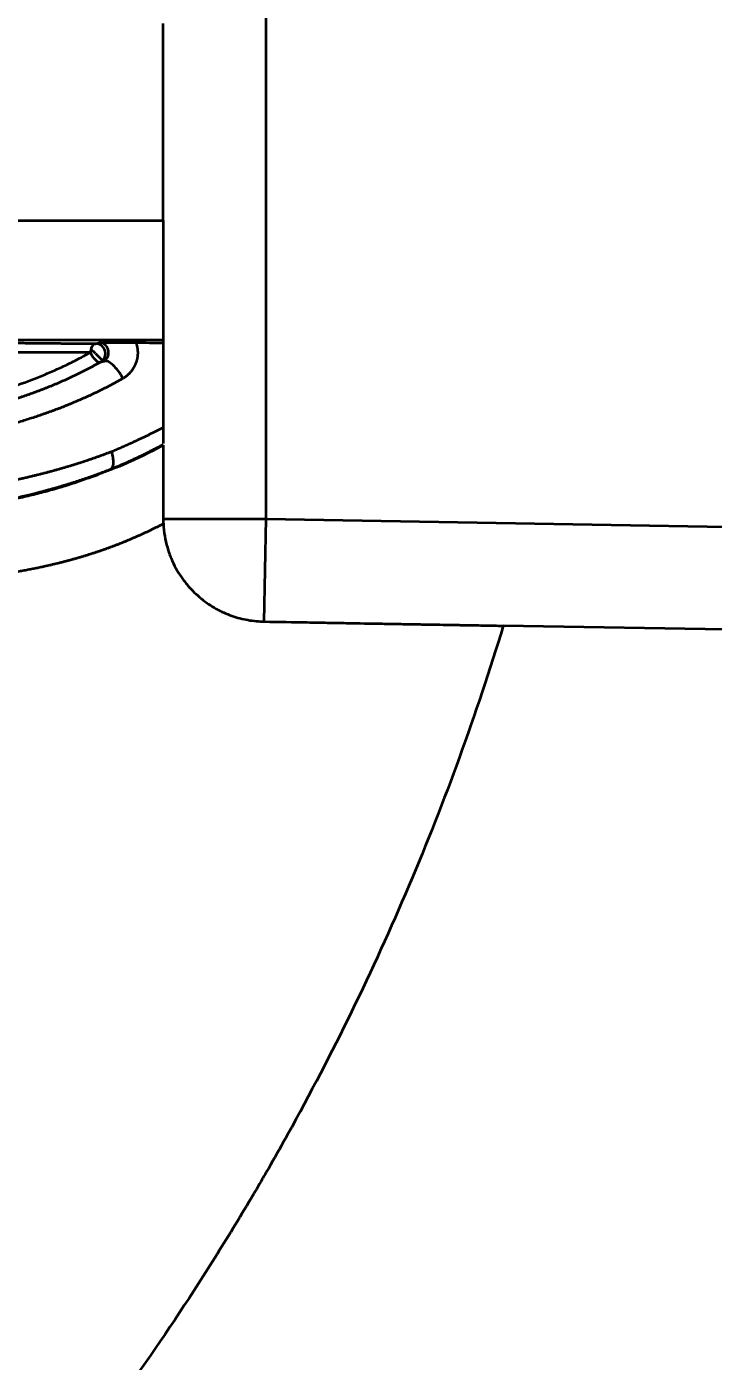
# Model space of a CAD drawing. Header units: millimetres. Extents: x -742 to 742, y -525 to 525.
# Drawn here: x -171.9 to -137.1, y 72.2 to 139.8 of the extents above; entities that cross this region are included whole.
import ezdxf

# ---------------------------------------------------------------- set-up
doc = ezdxf.new("R2010")
doc.units = ezdxf.units.MM
doc.layers.get('0').update_dxf_attribs({"lineweight": 18})
doc.layers.add('尺寸线层', color=3, linetype='Continuous', lineweight=18)
doc.layers.add('粗实线层', color=7, linetype='Continuous', lineweight=35)
doc.styles.add('标准', font='', dxfattribs={"width": 0.667})
doc.styles.get('标准').set_extended_font_data('宋体')
doc.dimstyles.new('标准', dxfattribs={"dimscale": 3, "dimtxt": 3.5, "dimasz": 4, "dimexe": 2, "dimexo": 0, "dimtad": 1, "dimdsep": 46, "dimtxsty": '标准', "dimblk": '_CAXARROW', "dimcen": 0, "dimdle": 6, "dimazin": 2, "dimtfac": 0.707107, "dimtdec": 3, "dimtmove": 2, "dimatfit": 3, "dimfxl": 1, "dimfrac": 2, "dimtolj": 1, "dimarcsym": 1})

# ---------------------------------------------------------------- blocks, each defined once
blk = doc.blocks.new('*X9')
at = {"layer": '尺寸线层', "color": 0, "lineweight": 18}
blk.add_line((-74.916, -11.807), (-74.916, -102.289), dxfattribs=at)
at = {"layer": '尺寸线层', "color": 0, "lineweight": 18, "insert": (-81.954, -94.827), "char_height": 10.5, "width": 29.85047, "attachment_point": 5, "rotation": 90, "line_spacing_factor": 1.15057, "style": '标准'}
blk.add_mtext('\\T1.1;200', dxfattribs=at)
blk = doc.blocks.new('_CAXARROW')
blk.add_hatch(color=0).paths.add_polyline_path([(0, 0), (-1, 0.125), (-1, -0.125)], flags=0)
blk = doc.blocks.new('*X12')
at = {"layer": '尺寸线层', "color": 0, "lineweight": 18}
blk.add_line((-130.485, -61.807), (-27.403, -61.807), dxfattribs=at)
at = {"layer": '尺寸线层', "color": 0, "lineweight": 18, "insert": (-37.702, -54.77), "char_height": 10.5, "width": 41.19614, "attachment_point": 5, "line_spacing_factor": 1.15057, "style": '标准'}
blk.add_mtext('\\T1.1;-210', dxfattribs=at)

msp = doc.modelspace()

# ---------------------------------------------------------------- linework, layer by layer
at = {"layer": '粗实线层'}
for p, q in [((-164.983, 129.966), (-164.983, 139.933)), ((-159.783, 114.875), (-159.783, 140.429)), ((-173.039, 129.966), (-164.983, 129.966)), ((-164.983, 129.966), (-164.983, 123.931)), ((-173.134, 123.931), (-164.983, 123.931)), ((-168.412, 123.737), (-168.205, 123.791)), ((-164.983, 123.931), (-164.983, 123.78)), ((-164.983, 123.78), (-164.983, 119.503)), ((-168.412, 123.234), (-168.642, 123.464)), ((-168.412, 123.234), (-168.057, 122.879)), ((-164.983, 119.503), (-164.983, 118.685)), ((-164.983, 118.608), (-164.983, 114.874)), ((-164.983, 114.875), (-159.783, 114.875)), ((-159.873, 109.675), (-159.783, 114.875)), ((-159.783, 114.875), (-74.916, 113.393)), ((-74.916, 108.193), (-147.779, 109.464))]:
    msp.add_line(p, q, dxfattribs=at)
for points, knots in [([(-173.284, 123.782), (-173.281, 123.782), (-173.274, 123.782), (-173.261, 123.781), (-173.238, 123.781), (-173.205, 123.781), (-173.166, 123.781), (-173.114, 123.78), (-173.048, 123.78), (-172.944, 123.779), (-172.813, 123.778), (-172.657, 123.777), (-172.501, 123.775), (-172.294, 123.774), (-172.035, 123.772), (-171.726, 123.769), (-171.418, 123.766), (-171.112, 123.764), (-170.705, 123.76), (-170.301, 123.756), (-169.899, 123.752), (-169.599, 123.749), (-169.3, 123.746), (-169.052, 123.744), (-168.855, 123.742), (-168.731, 123.741), (-168.633, 123.74), (-168.559, 123.739), (-168.498, 123.738), (-168.455, 123.738), (-168.43, 123.738), (-168.418, 123.737), (-168.412, 123.737)], [0, 0, 0, 0, 0.009516, 0.019032, 0.038064, 0.076127, 0.114191, 0.152255, 0.228382, 0.304509, 0.456764, 0.609018, 0.761273, 0.913528, 1.218037, 1.522546, 1.827055, 2.131564, 2.436074, 3.045092, 3.349601, 3.65411, 3.95862, 4.263129, 4.415384, 4.567638, 4.643765, 4.719893, 4.79602, 4.834084, 4.853116, 4.872147, 4.872147, 4.872147, 4.872147]), ([(-168.412, 123.737), (-168.414, 123.737), (-168.417, 123.737), (-168.422, 123.737), (-168.427, 123.736), (-168.431, 123.735), (-168.436, 123.734), (-168.441, 123.732), (-168.446, 123.731), (-168.451, 123.729), (-168.456, 123.727), (-168.461, 123.725), (-168.466, 123.723), (-168.47, 123.72), (-168.475, 123.718), (-168.48, 123.715), (-168.485, 123.712), (-168.489, 123.709), (-168.494, 123.706), (-168.499, 123.702), (-168.503, 123.699), (-168.508, 123.695), (-168.512, 123.691), (-168.517, 123.687), (-168.521, 123.683), (-168.525, 123.679), (-168.53, 123.675), (-168.534, 123.671), (-168.538, 123.666), (-168.542, 123.662), (-168.546, 123.657), (-168.55, 123.652), (-168.554, 123.648), (-168.557, 123.643), (-168.561, 123.638), (-168.565, 123.633), (-168.568, 123.628), (-168.572, 123.623), (-168.575, 123.618), (-168.578, 123.613), (-168.582, 123.607), (-168.585, 123.602), (-168.588, 123.597), (-168.591, 123.592), (-168.594, 123.586), (-168.596, 123.581), (-168.599, 123.576), (-168.602, 123.57), (-168.605, 123.565), (-168.607, 123.56), (-168.61, 123.554), (-168.612, 123.549), (-168.614, 123.543), (-168.617, 123.538), (-168.619, 123.533), (-168.621, 123.527), (-168.623, 123.522), (-168.625, 123.517), (-168.627, 123.511), (-168.629, 123.506), (-168.631, 123.501), (-168.632, 123.495), (-168.634, 123.49), (-168.636, 123.485), (-168.637, 123.48), (-168.639, 123.474), (-168.64, 123.469), (-168.641, 123.466), (-168.642, 123.464)], [0, 0, 0, 0, 0.007415, 0.0147822, 0.0221011, 0.0293718, 0.0365938, 0.0437671, 0.0508912, 0.057966, 0.0649912, 0.0719665, 0.0788917, 0.0857665, 0.0925906, 0.0993638, 0.1060858, 0.1127562, 0.119375, 0.1259416, 0.132456, 0.1389179, 0.145327, 0.151683, 0.1579858, 0.1642351, 0.1704306, 0.1765723, 0.1826597, 0.1886929, 0.1946716, 0.2005956, 0.2064647, 0.2122789, 0.218038, 0.223742, 0.2293906, 0.2349838, 0.2405216, 0.2460039, 0.2514307, 0.2568019, 0.2621177, 0.2673779, 0.2725828, 0.2777322, 0.2828264, 0.2878654, 0.2928494, 0.2977785, 0.302653, 0.3074731, 0.3122389, 0.3169507, 0.3216089, 0.3262138, 0.3307657, 0.3352651, 0.3397122, 0.3441076, 0.3484518, 0.3527452, 0.3569885, 0.3611821, 0.3653268, 0.3694232, 0.373472, 0.3774739, 0.3774739, 0.3774739, 0.3774739]), ([(-168.057, 122.879), (-168.054, 122.882), (-168.049, 122.887), (-168.041, 122.895), (-168.034, 122.903), (-168.027, 122.912), (-168.02, 122.92), (-168.013, 122.929), (-168.006, 122.938), (-168, 122.947), (-167.994, 122.956), (-167.988, 122.965), (-167.982, 122.974), (-167.977, 122.983), (-167.972, 122.993), (-167.967, 123.002), (-167.962, 123.012), (-167.957, 123.021), (-167.953, 123.031), (-167.949, 123.041), (-167.945, 123.051), (-167.941, 123.061), (-167.937, 123.07), (-167.934, 123.08), (-167.931, 123.09), (-167.928, 123.1), (-167.926, 123.11), (-167.923, 123.12), (-167.921, 123.13), (-167.919, 123.14), (-167.917, 123.15), (-167.915, 123.161), (-167.914, 123.171), (-167.913, 123.181), (-167.912, 123.191), (-167.911, 123.201), (-167.911, 123.211), (-167.91, 123.221), (-167.91, 123.231), (-167.91, 123.241), (-167.91, 123.25), (-167.911, 123.26), (-167.911, 123.27), (-167.912, 123.28), (-167.913, 123.289), (-167.914, 123.299), (-167.916, 123.309), (-167.917, 123.318), (-167.919, 123.328), (-167.921, 123.337), (-167.923, 123.346), (-167.925, 123.356), (-167.927, 123.365), (-167.93, 123.374), (-167.933, 123.383), (-167.936, 123.392), (-167.939, 123.401), (-167.942, 123.409), (-167.945, 123.418), (-167.949, 123.428), (-167.954, 123.44), (-167.961, 123.454), (-167.968, 123.468), (-167.975, 123.481), (-167.983, 123.495), (-167.991, 123.508), (-168, 123.521), (-168.01, 123.534), (-168.019, 123.547), (-168.03, 123.56), (-168.041, 123.573), (-168.053, 123.585), (-168.065, 123.597), (-168.078, 123.609), (-168.091, 123.621), (-168.105, 123.632), (-168.119, 123.642), (-168.134, 123.653), (-168.149, 123.663), (-168.165, 123.672), (-168.182, 123.681), (-168.199, 123.689), (-168.216, 123.697), (-168.234, 123.704), (-168.252, 123.711), (-168.271, 123.717), (-168.29, 123.722), (-168.31, 123.727), (-168.33, 123.731), (-168.35, 123.734), (-168.37, 123.736), (-168.391, 123.737), (-168.405, 123.737), (-168.412, 123.737)], [0, 0, 0, 0, 0.011184, 0.022333, 0.033447, 0.044527, 0.055571, 0.066581, 0.077556, 0.088497, 0.099402, 0.110273, 0.121109, 0.131911, 0.142678, 0.15341, 0.164107, 0.17477, 0.185398, 0.195992, 0.206551, 0.217075, 0.227565, 0.23802, 0.248441, 0.258828, 0.26918, 0.279498, 0.289781, 0.30003, 0.310245, 0.320426, 0.330572, 0.340684, 0.350762, 0.360806, 0.370815, 0.380791, 0.390732, 0.40064, 0.410513, 0.420353, 0.430158, 0.43993, 0.449668, 0.459372, 0.469042, 0.478679, 0.488282, 0.497851, 0.507386, 0.516888, 0.526357, 0.535791, 0.545193, 0.554561, 0.563895, 0.573196, 0.582464, 0.591698, 0.606517, 0.62153, 0.636735, 0.652133, 0.667725, 0.68351, 0.699489, 0.715662, 0.732029, 0.74859, 0.765345, 0.782294, 0.799439, 0.816778, 0.834311, 0.85204, 0.869964, 0.888083, 0.906397, 0.924907, 0.943612, 0.962513, 0.981609, 1.000902, 1.02039, 1.040073, 1.059953, 1.080028, 1.1003, 1.120767, 1.141429, 1.162288, 1.183342, 1.183342, 1.183342, 1.183342]), ([(-167.982, 122.845), (-167.979, 122.846), (-167.974, 122.85), (-167.966, 122.855), (-167.958, 122.86), (-167.95, 122.865), (-167.943, 122.871), (-167.935, 122.877), (-167.928, 122.882), (-167.921, 122.889), (-167.914, 122.895), (-167.907, 122.901), (-167.9, 122.908), (-167.893, 122.914), (-167.887, 122.921), (-167.88, 122.928), (-167.874, 122.935), (-167.868, 122.942), (-167.862, 122.949), (-167.856, 122.957), (-167.85, 122.964), (-167.844, 122.972), (-167.839, 122.979), (-167.834, 122.987), (-167.828, 122.995), (-167.823, 123.003), (-167.819, 123.011), (-167.814, 123.019), (-167.809, 123.028), (-167.805, 123.036), (-167.801, 123.044), (-167.797, 123.053), (-167.793, 123.062), (-167.789, 123.07), (-167.786, 123.079), (-167.782, 123.088), (-167.779, 123.097), (-167.776, 123.106), (-167.773, 123.115), (-167.77, 123.124), (-167.767, 123.133), (-167.765, 123.142), (-167.763, 123.151), (-167.761, 123.16), (-167.759, 123.169), (-167.757, 123.178), (-167.755, 123.188), (-167.754, 123.197), (-167.753, 123.206), (-167.751, 123.216), (-167.75, 123.225), (-167.75, 123.234), (-167.749, 123.244), (-167.749, 123.253), (-167.748, 123.262), (-167.748, 123.272), (-167.748, 123.281), (-167.748, 123.29), (-167.749, 123.299), (-167.749, 123.309), (-167.75, 123.318), (-167.751, 123.327), (-167.751, 123.336), (-167.753, 123.345), (-167.754, 123.355), (-167.755, 123.364), (-167.757, 123.373), (-167.758, 123.382), (-167.76, 123.391), (-167.762, 123.4), (-167.764, 123.408), (-167.767, 123.417), (-167.769, 123.426), (-167.772, 123.435), (-167.774, 123.443), (-167.777, 123.452), (-167.78, 123.461), (-167.784, 123.47), (-167.787, 123.48), (-167.792, 123.49), (-167.796, 123.5), (-167.801, 123.51), (-167.806, 123.521), (-167.811, 123.531), (-167.817, 123.542), (-167.823, 123.553), (-167.829, 123.564), (-167.836, 123.575), (-167.844, 123.586), (-167.851, 123.597), (-167.86, 123.608), (-167.868, 123.619), (-167.877, 123.63), (-167.887, 123.641), (-167.897, 123.652), (-167.908, 123.662), (-167.919, 123.673), (-167.931, 123.683), (-167.943, 123.693), (-167.956, 123.703), (-167.969, 123.713), (-167.983, 123.722), (-167.997, 123.731), (-168.012, 123.739), (-168.027, 123.747), (-168.043, 123.754), (-168.059, 123.761), (-168.076, 123.767), (-168.094, 123.773), (-168.111, 123.778), (-168.129, 123.782), (-168.148, 123.786), (-168.167, 123.788), (-168.186, 123.79), (-168.199, 123.791), (-168.205, 123.791)], [0, 0, 0, 0, 0.010854, 0.021599, 0.032237, 0.042768, 0.053194, 0.063514, 0.073731, 0.083844, 0.093856, 0.103767, 0.113577, 0.123289, 0.132902, 0.142419, 0.151841, 0.161168, 0.170402, 0.179544, 0.188595, 0.197558, 0.206432, 0.21522, 0.223924, 0.232544, 0.241082, 0.24954, 0.257919, 0.266222, 0.27445, 0.282604, 0.290687, 0.298701, 0.306647, 0.314527, 0.322344, 0.330099, 0.337796, 0.345435, 0.353019, 0.360551, 0.368033, 0.375467, 0.382856, 0.390202, 0.397507, 0.404775, 0.412008, 0.419209, 0.426379, 0.433523, 0.440642, 0.44774, 0.454819, 0.461883, 0.468933, 0.475973, 0.483006, 0.490035, 0.497062, 0.50409, 0.511123, 0.518163, 0.525213, 0.532276, 0.539355, 0.546452, 0.553571, 0.560713, 0.567883, 0.575083, 0.582315, 0.589581, 0.596886, 0.60423, 0.611618, 0.620088, 0.628975, 0.638291, 0.648047, 0.658251, 0.668913, 0.68004, 0.691638, 0.703712, 0.716268, 0.72931, 0.742842, 0.756867, 0.771389, 0.786411, 0.801934, 0.817963, 0.834497, 0.851541, 0.869094, 0.88716, 0.905739, 0.924832, 0.944442, 0.964569, 0.985214, 1.006379, 1.028063, 1.050269, 1.072997, 1.096247, 1.12002, 1.144317, 1.169139, 1.194486, 1.220359, 1.246758, 1.273683, 1.273683, 1.273683, 1.273683]), ([(-166.369, 123.794), (-166.366, 123.788), (-166.362, 123.775), (-166.356, 123.757), (-166.35, 123.738), (-166.344, 123.72), (-166.339, 123.702), (-166.334, 123.683), (-166.329, 123.665), (-166.324, 123.647), (-166.32, 123.628), (-166.315, 123.61), (-166.311, 123.592), (-166.307, 123.573), (-166.304, 123.555), (-166.3, 123.537), (-166.297, 123.519), (-166.294, 123.5), (-166.292, 123.482), (-166.289, 123.464), (-166.287, 123.446), (-166.285, 123.428), (-166.283, 123.41), (-166.281, 123.391), (-166.28, 123.373), (-166.279, 123.355), (-166.278, 123.337), (-166.277, 123.319), (-166.277, 123.301), (-166.277, 123.283), (-166.277, 123.265), (-166.277, 123.247), (-166.277, 123.229), (-166.278, 123.211), (-166.279, 123.193), (-166.28, 123.175), (-166.282, 123.157), (-166.283, 123.139), (-166.285, 123.121), (-166.287, 123.103), (-166.289, 123.085), (-166.292, 123.068), (-166.295, 123.05), (-166.298, 123.032), (-166.301, 123.014), (-166.304, 122.996), (-166.308, 122.978), (-166.312, 122.961), (-166.316, 122.943), (-166.32, 122.925), (-166.325, 122.907), (-166.329, 122.89), (-166.334, 122.872), (-166.34, 122.854), (-166.345, 122.837), (-166.351, 122.819), (-166.357, 122.801), (-166.363, 122.784), (-166.369, 122.766), (-166.378, 122.741), (-166.391, 122.71), (-166.407, 122.673), (-166.423, 122.636), (-166.441, 122.6), (-166.459, 122.564), (-166.478, 122.529), (-166.498, 122.495), (-166.519, 122.462), (-166.54, 122.429), (-166.562, 122.397), (-166.586, 122.365), (-166.609, 122.334), (-166.634, 122.304), (-166.66, 122.275), (-166.686, 122.246), (-166.713, 122.218), (-166.741, 122.19), (-166.77, 122.163), (-166.799, 122.137), (-166.83, 122.112), (-166.861, 122.087), (-166.893, 122.063), (-166.926, 122.039), (-166.959, 122.016), (-166.994, 121.994), (-167.017, 121.98), (-167.029, 121.973)], [0, 0, 0, 0, 0.019196, 0.038289, 0.057282, 0.076179, 0.094981, 0.113691, 0.132314, 0.15085, 0.169305, 0.187679, 0.205978, 0.224203, 0.242358, 0.260446, 0.27847, 0.296434, 0.314341, 0.332194, 0.349997, 0.367752, 0.385464, 0.403135, 0.42077, 0.438371, 0.455943, 0.473488, 0.491011, 0.508514, 0.526002, 0.543477, 0.560944, 0.578406, 0.595867, 0.61333, 0.630799, 0.648278, 0.665769, 0.683277, 0.700805, 0.718356, 0.735935, 0.753545, 0.771188, 0.78887, 0.806592, 0.824359, 0.842174, 0.860041, 0.877962, 0.895941, 0.913981, 0.932086, 0.950258, 0.968502, 0.986819, 1.005214, 1.023689, 1.042247, 1.082798, 1.123132, 1.163278, 1.203265, 1.243122, 1.282877, 1.322562, 1.362206, 1.401838, 1.44149, 1.48119, 1.520968, 1.560855, 1.600879, 1.64107, 1.681456, 1.722067, 1.762928, 1.804069, 1.845516, 1.887295, 1.929431, 1.97195, 2.014876, 2.058232, 2.102041, 2.102041, 2.102041, 2.102041]), ([(-180.155, 119.934), (-180.092, 119.941), (-179.967, 119.956), (-179.716, 119.986), (-179.277, 120.042), (-178.648, 120.131), (-177.892, 120.252), (-176.382, 120.524), (-174.631, 120.924), (-172.696, 121.518), (-171.524, 121.948), (-170.614, 122.327), (-169.948, 122.63), (-169.406, 122.898), (-168.982, 123.122), (-168.774, 123.237), (-168.67, 123.295)], [0, 0, 0, 0, 0.188176, 0.376353, 0.752705, 1.505411, 2.258116, 3.010822, 6.021643, 7.527054, 9.032465, 9.78517, 10.537875, 11.290581, 11.666933, 12.043286, 12.043286, 12.043286, 12.043286]), ([(-168.67, 123.295), (-168.743, 123.296), (-168.891, 123.297), (-169.188, 123.297), (-169.489, 123.296), (-169.791, 123.294), (-170.02, 123.293), (-170.248, 123.291), (-170.439, 123.29), (-170.592, 123.289), (-170.745, 123.289), (-171.011, 123.289), (-171.543, 123.292), (-172.141, 123.297), (-172.71, 123.276), (-173.104, 123.279), (-173.37, 123.308), (-173.486, 123.328)], [0, 0, 0, 0, 0.224334, 0.448668, 0.897335, 1.121669, 1.346003, 1.570337, 1.794671, 1.906838, 2.019005, 2.243339, 2.692006, 3.589342, 4.03801, 4.486677, 4.8184, 4.8184, 4.8184, 4.8184]), ([(-168.642, 123.464), (-168.643, 123.461), (-168.645, 123.454), (-168.647, 123.444), (-168.65, 123.433), (-168.652, 123.423), (-168.654, 123.413), (-168.656, 123.403), (-168.658, 123.393), (-168.66, 123.383), (-168.661, 123.373), (-168.663, 123.363), (-168.664, 123.354), (-168.665, 123.344), (-168.667, 123.334), (-168.668, 123.324), (-168.669, 123.315), (-168.669, 123.305), (-168.67, 123.299), (-168.67, 123.295)], [0, 0, 0, 0, 0.0111351, 0.022101, 0.032903, 0.0435472, 0.0540404, 0.0643899, 0.0746037, 0.0846908, 0.0946605, 0.1045231, 0.1142896, 0.1239717, 0.1335819, 0.1431332, 0.1526395, 0.1621152, 0.1715755, 0.1715755, 0.1715755, 0.1715755]), ([(-168.169, 122.794), (-168.196, 122.781), (-168.27, 122.793), (-168.462, 122.938), (-168.609, 123.146), (-168.67, 123.295)], [0, 0, 0, 0, 0.1866953, 0.3733906, 0.7467812, 0.7467812, 0.7467812, 0.7467812]), ([(-168.169, 122.794), (-168.191, 122.782), (-168.236, 122.757), (-168.303, 122.719), (-168.37, 122.682), (-168.438, 122.645), (-168.505, 122.609), (-168.573, 122.572), (-168.641, 122.536), (-168.709, 122.5), (-168.777, 122.465), (-168.845, 122.429), (-168.913, 122.394), (-168.982, 122.359), (-169.05, 122.325), (-169.119, 122.29), (-169.188, 122.256), (-169.257, 122.222), (-169.326, 122.188), (-169.395, 122.155), (-169.464, 122.122), (-169.534, 122.089), (-169.603, 122.056), (-169.673, 122.024), (-169.743, 121.991), (-169.812, 121.959), (-169.882, 121.928), (-169.952, 121.896), (-170.023, 121.865), (-170.093, 121.834), (-170.163, 121.803), (-170.234, 121.772), (-170.304, 121.742), (-170.375, 121.711), (-170.446, 121.682), (-170.517, 121.652), (-170.588, 121.622), (-170.659, 121.593), (-170.73, 121.564), (-170.801, 121.535), (-170.872, 121.507), (-170.944, 121.478), (-171.015, 121.45), (-171.087, 121.422), (-171.159, 121.394), (-171.23, 121.367), (-171.302, 121.34), (-171.374, 121.313), (-171.446, 121.286), (-171.518, 121.259), (-171.59, 121.233), (-171.663, 121.207), (-171.735, 121.181), (-171.807, 121.155), (-171.88, 121.129), (-171.953, 121.104), (-172.025, 121.079), (-172.098, 121.054), (-172.171, 121.029), (-172.243, 121.005), (-172.316, 120.98), (-172.389, 120.956), (-172.462, 120.932), (-172.536, 120.909), (-172.609, 120.885), (-172.682, 120.862), (-172.755, 120.839), (-172.829, 120.816), (-172.902, 120.793), (-172.976, 120.771), (-173.049, 120.748), (-173.123, 120.726), (-173.196, 120.704), (-173.27, 120.683), (-173.344, 120.661), (-173.418, 120.64), (-173.492, 120.619), (-173.566, 120.598), (-173.64, 120.577), (-173.714, 120.556), (-173.788, 120.536), (-173.862, 120.516), (-173.936, 120.496), (-174.01, 120.476), (-174.085, 120.456), (-174.159, 120.437), (-174.234, 120.417), (-174.308, 120.398), (-174.382, 120.379), (-174.457, 120.36), (-174.532, 120.342), (-174.606, 120.323), (-174.681, 120.305), (-174.756, 120.287), (-174.83, 120.269), (-174.905, 120.251), (-174.98, 120.234), (-175.055, 120.216), (-175.13, 120.199), (-175.205, 120.182), (-175.28, 120.165), (-175.355, 120.148), (-175.43, 120.131), (-175.505, 120.115), (-175.58, 120.099), (-175.655, 120.083), (-175.73, 120.067), (-175.805, 120.051), (-175.881, 120.035), (-175.956, 120.02), (-176.031, 120.004), (-176.107, 119.989), (-176.182, 119.974), (-176.257, 119.959), (-176.333, 119.944), (-176.408, 119.93), (-176.484, 119.915), (-176.559, 119.901), (-176.635, 119.887), (-176.71, 119.873), (-176.786, 119.859), (-176.862, 119.845), (-176.937, 119.832), (-177.013, 119.818), (-177.089, 119.805), (-177.164, 119.792), (-177.24, 119.778), (-177.316, 119.766), (-177.392, 119.753), (-177.467, 119.74), (-177.543, 119.728), (-177.619, 119.715), (-177.695, 119.703), (-177.771, 119.691), (-177.847, 119.679), (-177.923, 119.667), (-177.998, 119.655), (-178.074, 119.644), (-178.15, 119.632), (-178.226, 119.621), (-178.302, 119.61), (-178.378, 119.598), (-178.454, 119.587), (-178.53, 119.577), (-178.607, 119.566), (-178.683, 119.555), (-178.759, 119.545), (-178.835, 119.534), (-178.911, 119.524), (-178.987, 119.514), (-179.063, 119.504), (-179.139, 119.494), (-179.216, 119.484), (-179.292, 119.474), (-179.368, 119.464), (-179.444, 119.455), (-179.52, 119.446), (-179.597, 119.436), (-179.673, 119.427), (-179.749, 119.418), (-179.825, 119.409), (-179.902, 119.4), (-179.953, 119.394), (-179.978, 119.391)], [0, 0, 0, 0, 0.079197, 0.158361, 0.237493, 0.316593, 0.395661, 0.474697, 0.553701, 0.632674, 0.711616, 0.790526, 0.869404, 0.948252, 1.027069, 1.105854, 1.184609, 1.263332, 1.342025, 1.420687, 1.499318, 1.577919, 1.656488, 1.735027, 1.813535, 1.892012, 1.970458, 2.048873, 2.127257, 2.205609, 2.283931, 2.362221, 2.44048, 2.518707, 2.596903, 2.675066, 2.753199, 2.831299, 2.909369, 2.987408, 3.065416, 3.143393, 3.22134, 3.299256, 3.377142, 3.454999, 3.532825, 3.610622, 3.688389, 3.766126, 3.843834, 3.921512, 3.999161, 4.076781, 4.154371, 4.231932, 4.309464, 4.386967, 4.464441, 4.541886, 4.619301, 4.696687, 4.774044, 4.851372, 4.928671, 5.005941, 5.083181, 5.160391, 5.237573, 5.314725, 5.391848, 5.468943, 5.546009, 5.623046, 5.700055, 5.777036, 5.853989, 5.930913, 6.00781, 6.084679, 6.161521, 6.238335, 6.315121, 6.391879, 6.468611, 6.545315, 6.621991, 6.698641, 6.775263, 6.851857, 6.928425, 7.004965, 7.081478, 7.157964, 7.234422, 7.310853, 7.387257, 7.463634, 7.539983, 7.616304, 7.692599, 7.768865, 7.845104, 7.921315, 7.997499, 8.073656, 8.149786, 8.22589, 8.301966, 8.378016, 8.454039, 8.530036, 8.606006, 8.68195, 8.757869, 8.833761, 8.909627, 8.985468, 9.061283, 9.137072, 9.212835, 9.288573, 9.364285, 9.439972, 9.515634, 9.59127, 9.666881, 9.742466, 9.818026, 9.893561, 9.969071, 10.044555, 10.120014, 10.195448, 10.270857, 10.34624, 10.421599, 10.496932, 10.572239, 10.647521, 10.722778, 10.79801, 10.873217, 10.948399, 11.023556, 11.098689, 11.173797, 11.248881, 11.32394, 11.398975, 11.473987, 11.548974, 11.623937, 11.698876, 11.773791, 11.848683, 11.923551, 11.998396, 12.073217, 12.148015, 12.222789, 12.29754, 12.372268, 12.372268, 12.372268, 12.372268]), ([(-167.982, 122.845), (-167.986, 122.843), (-167.996, 122.841), (-168.01, 122.837), (-168.024, 122.833), (-168.037, 122.829), (-168.051, 122.825), (-168.064, 122.822), (-168.077, 122.818), (-168.092, 122.815), (-168.107, 122.811), (-168.122, 122.807), (-168.138, 122.803), (-168.153, 122.798), (-168.164, 122.796), (-168.169, 122.794)], [0, 0, 0, 0, 0.0138501, 0.0277113, 0.0415835, 0.0554669, 0.0693615, 0.0832671, 0.097184, 0.1135038, 0.1297466, 0.1459125, 0.1620014, 0.1780135, 0.1939486, 0.1939486, 0.1939486, 0.1939486]), ([(-167.029, 121.973), (-167.087, 122.101), (-167.237, 122.354), (-167.513, 122.66), (-167.789, 122.856), (-167.929, 122.872), (-167.982, 122.845)], [0, 0, 0, 0, 0.341205, 0.68241, 1.023614, 1.364819, 1.364819, 1.364819, 1.364819]), ([(-167.029, 121.973), (-167.049, 121.962), (-167.089, 121.939), (-167.149, 121.905), (-167.21, 121.871), (-167.271, 121.838), (-167.332, 121.804), (-167.393, 121.771), (-167.454, 121.738), (-167.516, 121.705), (-167.577, 121.672), (-167.639, 121.639), (-167.701, 121.607), (-167.764, 121.574), (-167.826, 121.542), (-167.889, 121.51), (-167.952, 121.478), (-168.015, 121.446), (-168.078, 121.415), (-168.141, 121.383), (-168.205, 121.352), (-168.269, 121.32), (-168.333, 121.289), (-168.397, 121.258), (-168.462, 121.228), (-168.526, 121.197), (-168.591, 121.167), (-168.656, 121.136), (-168.721, 121.106), (-168.787, 121.076), (-168.852, 121.046), (-168.918, 121.016), (-168.984, 120.987), (-169.05, 120.957), (-169.116, 120.928), (-169.183, 120.899), (-169.25, 120.87), (-169.317, 120.841), (-169.384, 120.812), (-169.451, 120.784), (-169.519, 120.755), (-169.586, 120.727), (-169.654, 120.699), (-169.722, 120.671), (-169.791, 120.643), (-169.859, 120.615), (-169.928, 120.588), (-169.997, 120.56), (-170.066, 120.533), (-170.135, 120.506), (-170.205, 120.479), (-170.274, 120.452), (-170.344, 120.426), (-170.415, 120.399), (-170.485, 120.373), (-170.555, 120.347), (-170.626, 120.321), (-170.697, 120.295), (-170.768, 120.269), (-170.839, 120.243), (-170.911, 120.218), (-170.983, 120.192), (-171.054, 120.167), (-171.127, 120.142), (-171.199, 120.117), (-171.271, 120.093), (-171.344, 120.068), (-171.596, 119.983), (-172.035, 119.843), (-172.669, 119.654), (-173.323, 119.475), (-173.997, 119.304), (-174.691, 119.143), (-175.405, 118.99), (-175.946, 118.884), (-176.306, 118.818), (-176.477, 118.787), (-176.649, 118.756), (-176.821, 118.726), (-176.995, 118.697), (-177.169, 118.668), (-177.344, 118.639), (-177.519, 118.611), (-177.696, 118.584), (-177.873, 118.557), (-178.051, 118.531), (-178.23, 118.505), (-178.41, 118.479), (-178.59, 118.454), (-178.771, 118.43), (-178.953, 118.406), (-179.136, 118.383), (-179.319, 118.36), (-179.503, 118.338), (-179.688, 118.316), (-179.874, 118.295), (-180.061, 118.274), (-180.248, 118.253), (-180.436, 118.234), (-180.625, 118.214), (-180.815, 118.196), (-181.006, 118.178), (-181.197, 118.16), (-181.389, 118.143), (-181.582, 118.126), (-181.775, 118.11), (-181.97, 118.094), (-182.165, 118.079), (-182.361, 118.064), (-182.558, 118.05), (-182.755, 118.037), (-182.953, 118.024), (-183.152, 118.011), (-183.352, 117.999), (-183.553, 117.987), (-183.754, 117.976), (-183.957, 117.966), (-184.16, 117.956), (-184.363, 117.946), (-184.568, 117.937), (-184.773, 117.929), (-184.979, 117.921), (-185.186, 117.913), (-185.394, 117.906), (-185.602, 117.9), (-185.811, 117.894), (-186.021, 117.889), (-186.161, 117.886), (-186.232, 117.884)], [0, 0, 0, 0, 0.071687, 0.143464, 0.215332, 0.287291, 0.359342, 0.431487, 0.503724, 0.576055, 0.64848, 0.721001, 0.793616, 0.866327, 0.939135, 1.01204, 1.085042, 1.158143, 1.231342, 1.30464, 1.378038, 1.451536, 1.525134, 1.598834, 1.672635, 1.746539, 1.820545, 1.894655, 1.968869, 2.043186, 2.117609, 2.192137, 2.26677, 2.34151, 2.416357, 2.49131, 2.566372, 2.641542, 2.716821, 2.792208, 2.867706, 2.943314, 3.019032, 3.094862, 3.170803, 3.246856, 3.323022, 3.399301, 3.475693, 3.5522, 3.62882, 3.705556, 3.782407, 3.859374, 3.936457, 4.013657, 4.090974, 4.168408, 4.245961, 4.323632, 4.401422, 4.479332, 4.557361, 4.63551, 4.713781, 4.792172, 4.870685, 4.94932, 5.608259, 6.281821, 6.970248, 7.673766, 8.392587, 9.126911, 9.876924, 10.050099, 10.223802, 10.398037, 10.572805, 10.748108, 10.923948, 11.100327, 11.277247, 11.45471, 11.632716, 11.81127, 11.990371, 12.170022, 12.350224, 12.53098, 12.712291, 12.894159, 13.076585, 13.259571, 13.443119, 13.627231, 13.811908, 13.997151, 14.182963, 14.369344, 14.556298, 14.743824, 14.931925, 15.120602, 15.309856, 15.49969, 15.690104, 15.881101, 16.072681, 16.264847, 16.457598, 16.650938, 16.844867, 17.039387, 17.234499, 17.430204, 17.626505, 17.823401, 18.020895, 18.218988, 18.417681, 18.616976, 18.816873, 19.017375, 19.218481, 19.420195, 19.622516, 19.825446, 19.825446, 19.825446, 19.825446]), ([(-167.608, 118.279), (-167.573, 118.294), (-167.505, 118.323), (-167.402, 118.366), (-167.301, 118.41), (-167.201, 118.453), (-167.103, 118.496), (-167.006, 118.538), (-166.91, 118.58), (-166.816, 118.622), (-166.723, 118.663), (-166.632, 118.704), (-166.542, 118.745), (-166.453, 118.786), (-166.365, 118.826), (-166.256, 118.876), (-166.126, 118.937), (-165.975, 119.008), (-165.826, 119.079), (-165.68, 119.15), (-165.536, 119.221), (-165.394, 119.292), (-165.255, 119.362), (-165.118, 119.433), (-165.028, 119.48), (-164.983, 119.503)], [0, 0, 0, 0, 0.112059, 0.222799, 0.332218, 0.440319, 0.5471, 0.652563, 0.756707, 0.859533, 0.961042, 1.061233, 1.160108, 1.257667, 1.353909, 1.448836, 1.618245, 1.785535, 1.950708, 2.113769, 2.274719, 2.433564, 2.590305, 2.744948, 2.897495, 2.897495, 2.897495, 2.897495]), ([(-173.457, 116.649), (-173.427, 116.655), (-173.368, 116.666), (-173.278, 116.683), (-173.19, 116.701), (-173.101, 116.718), (-173.012, 116.736), (-172.924, 116.754), (-172.836, 116.771), (-172.749, 116.79), (-172.661, 116.808), (-172.574, 116.826), (-172.487, 116.845), (-172.4, 116.864), (-172.314, 116.882), (-172.227, 116.901), (-172.141, 116.921), (-172.056, 116.94), (-171.97, 116.959), (-171.885, 116.979), (-171.8, 116.999), (-171.715, 117.019), (-171.631, 117.039), (-171.546, 117.059), (-171.462, 117.08), (-171.379, 117.1), (-171.295, 117.121), (-171.212, 117.142), (-171.129, 117.163), (-171.046, 117.184), (-170.963, 117.205), (-170.881, 117.227), (-170.799, 117.249), (-170.717, 117.27), (-170.635, 117.292), (-170.554, 117.314), (-170.444, 117.345), (-170.306, 117.383), (-170.14, 117.43), (-169.976, 117.478), (-169.812, 117.527), (-169.648, 117.576), (-169.486, 117.626), (-169.325, 117.676), (-169.164, 117.728), (-169.005, 117.78), (-168.846, 117.832), (-168.688, 117.886), (-168.531, 117.94), (-168.375, 117.994), (-168.22, 118.05), (-168.066, 118.106), (-167.912, 118.163), (-167.76, 118.22), (-167.658, 118.259), (-167.608, 118.279)], [0, 0, 0, 0, 0.089661, 0.179154, 0.26848, 0.357639, 0.44663, 0.535455, 0.624114, 0.712608, 0.800935, 0.889098, 0.977096, 1.064929, 1.152599, 1.240104, 1.327447, 1.414626, 1.501643, 1.588498, 1.675191, 1.761722, 1.848092, 1.934301, 2.020351, 2.10624, 2.191969, 2.277539, 2.362951, 2.448204, 2.533299, 2.618236, 2.703016, 2.78764, 2.872106, 2.956417, 3.040572, 3.21369, 3.38629, 3.558374, 3.729946, 3.901011, 4.071571, 4.241631, 4.411194, 4.580265, 4.748846, 4.916942, 5.084557, 5.251695, 5.41836, 5.584555, 5.750285, 5.915553, 6.080365, 6.080365, 6.080365, 6.080365]), ([(-167.608, 118.279), (-167.575, 118.178), (-167.527, 117.973), (-167.512, 117.688), (-167.546, 117.503), (-167.601, 117.403), (-167.638, 117.373), (-167.659, 117.364)], [0, 0, 0, 0, 0.2418853, 0.4837706, 0.7256559, 0.8465985, 0.9675411, 0.9675411, 0.9675411, 0.9675411]), ([(-164.983, 118.632), (-165.2, 118.516), (-165.637, 118.288), (-166.192, 118.018), (-166.583, 117.835), (-166.808, 117.733), (-167.034, 117.632), (-167.218, 117.551), (-167.346, 117.496), (-167.36, 117.49)], [0, 0, 0, 0, 0.740487, 1.480973, 1.851217, 2.036338, 2.22146, 2.591703, 2.638632, 2.638632, 2.638632, 2.638632]), ([(-167.343, 117.483), (-167.317, 117.494), (-167.266, 117.515), (-167.162, 117.558), (-167.035, 117.613), (-166.884, 117.678), (-166.684, 117.765), (-166.438, 117.876), (-166.147, 118.013), (-165.857, 118.153), (-165.568, 118.298), (-165.277, 118.449), (-165.082, 118.555), (-164.983, 118.609)], [0, 0, 0, 0, 0.081769, 0.163537, 0.327075, 0.490612, 0.654149, 0.981224, 1.308298, 1.635373, 1.962447, 2.289522, 2.616596, 2.616596, 2.616596, 2.616596]), ([(-167.204, 117.556), (-167.228, 117.546), (-167.275, 117.526), (-167.346, 117.497), (-167.417, 117.468), (-167.489, 117.439), (-167.56, 117.41), (-167.632, 117.382), (-167.704, 117.353), (-167.777, 117.325), (-167.849, 117.297), (-167.922, 117.269), (-167.994, 117.241), (-168.067, 117.213), (-168.14, 117.186), (-168.213, 117.158), (-168.287, 117.131), (-168.36, 117.104), (-168.434, 117.077), (-168.508, 117.051), (-168.581, 117.024), (-168.655, 116.998), (-168.73, 116.972), (-168.804, 116.946), (-168.879, 116.92), (-168.953, 116.895), (-169.028, 116.869), (-169.103, 116.844), (-169.178, 116.819), (-169.254, 116.794), (-169.329, 116.769), (-169.405, 116.745), (-169.481, 116.72), (-169.557, 116.696), (-169.634, 116.672), (-169.71, 116.648), (-169.787, 116.624), (-169.864, 116.601), (-169.941, 116.577), (-170.018, 116.554), (-170.096, 116.531), (-170.174, 116.508), (-170.252, 116.485), (-170.33, 116.462), (-170.408, 116.44), (-170.487, 116.418), (-170.565, 116.395), (-170.635, 116.376), (-170.708, 116.356), (-170.797, 116.331), (-170.922, 116.297), (-171.084, 116.254), (-171.284, 116.202), (-171.522, 116.141), (-171.798, 116.073), (-172.114, 115.998), (-172.425, 115.927), (-172.714, 115.863), (-172.962, 115.81), (-173.198, 115.762), (-173.419, 115.717), (-173.627, 115.677), (-173.821, 115.64), (-174.001, 115.606), (-174.166, 115.576), (-174.272, 115.558), (-174.322, 115.549)], [0, 0, 0, 0, 0.079563, 0.159188, 0.238872, 0.318613, 0.398408, 0.478254, 0.558148, 0.638088, 0.718071, 0.798093, 0.878151, 0.958243, 1.038365, 1.118515, 1.198689, 1.278885, 1.359099, 1.439328, 1.519577, 1.599848, 1.680146, 1.760475, 1.84084, 1.921246, 2.001696, 2.082195, 2.162747, 2.243358, 2.324028, 2.40476, 2.485554, 2.56641, 2.647328, 2.728311, 2.809357, 2.890467, 2.971643, 3.052885, 3.134192, 3.215563, 3.296997, 3.378494, 3.460052, 3.541669, 3.623345, 3.705078, 3.759128, 3.850839, 3.980292, 4.147605, 4.352917, 4.596393, 4.878213, 5.198567, 5.557652, 5.82039, 6.069053, 6.303586, 6.523936, 6.730051, 6.921877, 7.099362, 7.262458, 7.411117, 7.411117, 7.411117, 7.411117]), ([(-167.659, 117.364), (-167.653, 117.366), (-167.641, 117.371), (-167.622, 117.379), (-167.604, 117.386), (-167.586, 117.393), (-167.569, 117.401), (-167.551, 117.408), (-167.528, 117.418), (-167.5, 117.429), (-167.471, 117.442), (-167.447, 117.452), (-167.425, 117.461), (-167.401, 117.471), (-167.374, 117.483), (-167.348, 117.494), (-167.327, 117.503), (-167.311, 117.51), (-167.296, 117.517), (-167.278, 117.524), (-167.257, 117.533), (-167.231, 117.544), (-167.213, 117.552), (-167.204, 117.556)], [0, 0, 0, 0, 0.0216224, 0.0433323, 0.0650596, 0.0867395, 0.1082989, 0.1296614, 0.1500685, 0.1926515, 0.227639, 0.2521033, 0.2757714, 0.3016893, 0.330311, 0.3629124, 0.37952, 0.3952624, 0.4099331, 0.423326, 0.445886, 0.4694655, 0.4939039, 0.4939039, 0.4939039, 0.4939039]), ([(-167.343, 117.483), (-167.339, 117.485), (-167.33, 117.489), (-167.316, 117.495), (-167.301, 117.502), (-167.285, 117.509), (-167.267, 117.517), (-167.248, 117.526), (-167.23, 117.533), (-167.206, 117.544), (-167.175, 117.558), (-167.137, 117.575), (-167.106, 117.589), (-167.082, 117.601), (-167.061, 117.611), (-167.045, 117.618), (-167.034, 117.623), (-167.027, 117.627), (-167.021, 117.63), (-167.018, 117.631), (-167.017, 117.632), (-167.017, 117.632), (-167.018, 117.633), (-167.02, 117.632), (-167.022, 117.632), (-167.023, 117.631), (-167.024, 117.631), (-167.025, 117.631), (-167.026, 117.631), (-167.026, 117.63), (-167.027, 117.63), (-167.028, 117.63), (-167.028, 117.63), (-167.029, 117.63), (-167.029, 117.63), (-167.03, 117.63), (-167.031, 117.63), (-167.033, 117.629), (-167.038, 117.627), (-167.047, 117.623), (-167.06, 117.618), (-167.073, 117.612), (-167.09, 117.605), (-167.11, 117.596), (-167.133, 117.587), (-167.156, 117.577), (-167.175, 117.568), (-167.191, 117.562), (-167.2, 117.558), (-167.204, 117.556)], [0, 0, 0, 0, 0.0089166, 0.0183699, 0.028361, 0.0388908, 0.04996, 0.0650569, 0.0768022, 0.0851983, 0.113495, 0.1406266, 0.1596994, 0.1764164, 0.190939, 0.2035123, 0.2110359, 0.2178593, 0.2242406, 0.2304932, 0.2356309, 0.2418878, 0.2493269, 0.2579848, 0.2655326, 0.27193, 0.2771788, 0.2812803, 0.2842359, 0.2860465, 0.2919885, 0.2991671, 0.3075839, 0.3172385, 0.3279066, 0.3372185, 0.3451827, 0.3518103, 0.3716219, 0.3915168, 0.4066549, 0.4239602, 0.4435007, 0.4653245, 0.4894665, 0.5159535, 0.5338833, 0.5488974, 0.5609971, 0.5609971, 0.5609971, 0.5609971]), ([(-166.596, 117.817), (-166.44, 117.888), (-166.245, 117.98), (-166.051, 118.073), (-166.011, 118.093), (-166.01, 118.093)], [0, 0, 0, 0, 0.5137495, 0.6453351, 0.6478017, 0.6478017, 0.6478017, 0.6478017]), ([(-166.01, 118.093), (-166.033, 118.082), (-166.191, 118.005), (-166.352, 117.929), (-166.491, 117.865)], [0, 0, 0, 0, 0.0776247, 0.5320555, 0.5320555, 0.5320555, 0.5320555]), ([(-166.01, 118.093), (-166, 118.098), (-165.987, 118.105), (-165.972, 118.112), (-165.966, 118.115), (-165.964, 118.116), (-165.964, 118.116), (-165.964, 118.116), (-165.964, 118.116), (-165.964, 118.116), (-165.964, 118.116), (-165.964, 118.116), (-165.963, 118.116), (-165.964, 118.116), (-165.964, 118.116), (-165.965, 118.115), (-165.973, 118.112), (-165.988, 118.104), (-166.002, 118.097), (-166.01, 118.093)], [0, 0, 0, 0, 0.0333112, 0.0439184, 0.0496906, 0.0503813, 0.0507758, 0.0508304, 0.0508697, 0.050885, 0.0508987, 0.0509123, 0.0509275, 0.0509664, 0.0511804, 0.0525594, 0.055144, 0.0776275, 0.1039809, 0.1039809, 0.1039809, 0.1039809]), ([(-168.144, 117.167), (-168.222, 117.136), (-168.42, 117.059), (-168.74, 116.94), (-169.105, 116.81), (-169.472, 116.685), (-169.755, 116.594), (-169.915, 116.544), (-169.951, 116.532)], [0, 0, 0, 0, 0.251203, 0.638714, 1.026224, 1.413735, 1.801245, 1.915561, 1.915561, 1.915561, 1.915561]), ([(-167.659, 117.364), (-167.689, 117.351), (-167.748, 117.326), (-167.868, 117.277), (-168, 117.224), (-168.102, 117.184), (-168.144, 117.167)], [0, 0, 0, 0, 0.096825, 0.19365, 0.3872999, 0.5235328, 0.5235328, 0.5235328, 0.5235328]), ([(-167.36, 117.49), (-167.403, 117.472), (-167.474, 117.442), (-167.573, 117.4), (-167.63, 117.376), (-167.659, 117.364)], [0, 0, 0, 0, 0.1385847, 0.2314073, 0.32423, 0.32423, 0.32423, 0.32423]), ([(-169.951, 116.532), (-170.162, 116.467), (-170.623, 116.33), (-171.214, 116.173), (-171.722, 116.049), (-172.105, 115.961), (-172.491, 115.879), (-172.762, 115.825), (-172.904, 115.798), (-172.916, 115.795)], [0, 0, 0, 0, 0.668185, 1.45198, 1.843877, 2.235774, 2.627672, 3.019569, 3.056897, 3.056897, 3.056897, 3.056897]), ([(-164.981, 114.624), (-165.002, 114.613), (-165.044, 114.591), (-165.107, 114.558), (-165.171, 114.525), (-165.234, 114.493), (-165.298, 114.46), (-165.362, 114.428), (-165.426, 114.396), (-165.491, 114.364), (-165.556, 114.332), (-165.62, 114.3), (-165.685, 114.269), (-165.751, 114.237), (-165.816, 114.206), (-165.882, 114.175), (-165.948, 114.145), (-166.014, 114.114), (-166.08, 114.084), (-166.146, 114.053), (-166.213, 114.023), (-166.28, 113.993), (-166.347, 113.964), (-166.414, 113.934), (-166.481, 113.905), (-166.549, 113.876), (-166.617, 113.847), (-166.685, 113.818), (-166.753, 113.789), (-166.822, 113.761), (-166.89, 113.732), (-166.959, 113.704), (-167.028, 113.676), (-167.097, 113.649), (-167.167, 113.621), (-167.236, 113.594), (-167.306, 113.567), (-167.376, 113.54), (-167.446, 113.513), (-167.517, 113.486), (-167.587, 113.46), (-167.658, 113.434), (-167.729, 113.407), (-167.8, 113.382), (-167.872, 113.356), (-167.944, 113.33), (-168.015, 113.305), (-168.087, 113.28), (-168.16, 113.255), (-168.232, 113.23), (-168.305, 113.205), (-168.378, 113.181), (-168.451, 113.157), (-168.524, 113.133), (-168.598, 113.109), (-168.671, 113.085), (-168.745, 113.062), (-168.819, 113.039), (-168.894, 113.015), (-168.968, 112.993), (-169.043, 112.97), (-169.118, 112.947), (-169.193, 112.925), (-169.269, 112.903), (-169.344, 112.881), (-169.42, 112.859), (-169.496, 112.837), (-169.572, 112.816), (-169.649, 112.795), (-169.725, 112.774), (-169.802, 112.753), (-169.879, 112.732), (-169.957, 112.712), (-170.034, 112.692), (-170.112, 112.672), (-170.19, 112.652), (-170.268, 112.632), (-170.346, 112.613), (-170.425, 112.594), (-170.503, 112.575), (-170.582, 112.556), (-170.662, 112.537), (-170.741, 112.518), (-170.821, 112.5), (-170.9, 112.482), (-170.981, 112.464), (-171.11, 112.436), (-171.291, 112.397), (-171.527, 112.349), (-171.77, 112.302), (-172.022, 112.256), (-172.281, 112.211), (-172.549, 112.166), (-172.825, 112.123), (-173.109, 112.081), (-173.402, 112.04), (-173.702, 112.001), (-174.012, 111.963), (-174.329, 111.926), (-174.656, 111.891), (-174.991, 111.858), (-175.335, 111.826), (-175.688, 111.796), (-176.051, 111.769), (-176.422, 111.743), (-176.802, 111.719), (-177.192, 111.698), (-177.591, 111.679), (-177.999, 111.662), (-178.416, 111.648), (-178.777, 111.638), (-179.076, 111.631), (-179.311, 111.626), (-179.544, 111.621), (-179.774, 111.617), (-180.003, 111.613), (-180.229, 111.61), (-180.453, 111.607), (-180.675, 111.604), (-180.895, 111.602), (-181.112, 111.6), (-181.327, 111.598), (-181.54, 111.597), (-181.75, 111.596), (-181.958, 111.595), (-182.163, 111.594), (-182.366, 111.594), (-182.567, 111.593), (-182.765, 111.593), (-182.96, 111.593), (-183.153, 111.593), (-183.344, 111.593), (-183.532, 111.594), (-183.717, 111.594), (-183.9, 111.595), (-184.081, 111.595), (-184.259, 111.596), (-184.434, 111.597), (-184.607, 111.597), (-184.778, 111.598), (-184.946, 111.599), (-185.111, 111.6), (-185.274, 111.601), (-185.435, 111.602), (-185.593, 111.603), (-185.749, 111.604), (-185.902, 111.604), (-186.052, 111.605), (-186.201, 111.606), (-186.346, 111.607), (-186.489, 111.608), (-186.63, 111.609), (-186.769, 111.609), (-186.904, 111.61), (-187.038, 111.611), (-187.169, 111.611), (-187.33, 111.612), (-187.522, 111.612), (-187.746, 111.613), (-187.969, 111.613), (-188.191, 111.614), (-188.413, 111.614), (-188.635, 111.614), (-188.855, 111.614), (-189.076, 111.614), (-189.295, 111.614), (-189.514, 111.614), (-189.732, 111.613), (-189.95, 111.613), (-190.167, 111.612), (-190.384, 111.612), (-190.599, 111.611), (-190.814, 111.61), (-191.029, 111.609), (-191.243, 111.607), (-191.456, 111.606), (-191.668, 111.605), (-191.88, 111.603), (-192.091, 111.601), (-192.301, 111.599), (-192.511, 111.597), (-192.719, 111.595), (-192.927, 111.592), (-193.135, 111.59), (-193.341, 111.587), (-193.547, 111.584), (-193.753, 111.581), (-193.957, 111.577), (-194.161, 111.574), (-194.364, 111.57), (-194.567, 111.567), (-194.702, 111.564), (-194.769, 111.563)], [0, 0, 0, 0, 0.077959, 0.156016, 0.23417, 0.312422, 0.390773, 0.469222, 0.547771, 0.62642, 0.705168, 0.784017, 0.862966, 0.942017, 1.021169, 1.100423, 1.179779, 1.259238, 1.3388, 1.418466, 1.498235, 1.578108, 1.658085, 1.738168, 1.818356, 1.898649, 1.979048, 2.059554, 2.140166, 2.220885, 2.301712, 2.382647, 2.463689, 2.544841, 2.626101, 2.70747, 2.788949, 2.870538, 2.952238, 3.034048, 3.115969, 3.198001, 3.280146, 3.362402, 3.444771, 3.527253, 3.609848, 3.692556, 3.775379, 3.858316, 3.941367, 4.024534, 4.107816, 4.191214, 4.274727, 4.358357, 4.442103, 4.525966, 4.609946, 4.694043, 4.778257, 4.862589, 4.947038, 5.031605, 5.11629, 5.201093, 5.286014, 5.371054, 5.456212, 5.541489, 5.626886, 5.712401, 5.798036, 5.88379, 5.969664, 6.055658, 6.141772, 6.228005, 6.314359, 6.400834, 6.487429, 6.574144, 6.660981, 6.747938, 6.835017, 6.922217, 7.009538, 7.256862, 7.511751, 7.774202, 8.044212, 8.321778, 8.606901, 8.899591, 9.199861, 9.507722, 9.823193, 10.14629, 10.477035, 10.815453, 11.161571, 11.515419, 11.877034, 12.246452, 12.623696, 13.008764, 13.401649, 13.802343, 14.210836, 14.627112, 15.051154, 15.285937, 15.518252, 15.748096, 15.975461, 16.200334, 16.422699, 16.642541, 16.859848, 17.074607, 17.286807, 17.496438, 17.703489, 17.907953, 18.109821, 18.309087, 18.505745, 18.699789, 18.891216, 19.08002, 19.266201, 19.449754, 19.630687, 19.809016, 19.984758, 20.157931, 20.328551, 20.496631, 20.662186, 20.825229, 20.985772, 21.143826, 21.299402, 21.45251, 21.603158, 21.751356, 21.89711, 22.04043, 22.18132, 22.319787, 22.455837, 22.589476, 22.720706, 22.849532, 22.975954, 23.099974, 23.221591, 23.433985, 23.645695, 23.85672, 24.067064, 24.276727, 24.485711, 24.694016, 24.901643, 25.108593, 25.314867, 25.520465, 25.725387, 25.929633, 26.133203, 26.336087, 26.538276, 26.73976, 26.940531, 27.140582, 27.339903, 27.538488, 27.73633, 27.933421, 28.129757, 28.325331, 28.520139, 28.714174, 28.907446, 29.099975, 29.291785, 29.482895, 29.673328, 29.863104, 30.052242, 30.240763, 30.240763, 30.240763, 30.240763]), ([(-164.977, 114.626), (-164.967, 114.412), (-164.944, 114.206), (-164.876, 113.806), (-164.831, 113.612), (-164.749, 113.329), (-164.719, 113.236), (-164.67, 113.099), (-164.654, 113.054), (-164.619, 112.964), (-164.601, 112.92), (-164.511, 112.701), (-164.43, 112.535), (-164.257, 112.219), (-164.164, 112.069), (-164.016, 111.854), (-163.965, 111.784), (-163.887, 111.682), (-163.861, 111.648), (-163.807, 111.582), (-163.78, 111.549), (-163.644, 111.388), (-163.532, 111.268), (-163.301, 111.042), (-163.183, 110.937), (-162.941, 110.74), (-162.817, 110.649), (-162.565, 110.479), (-162.437, 110.401), (-162.274, 110.31), (-162.241, 110.293), (-162.176, 110.258), (-162.143, 110.241), (-162.044, 110.191), (-161.978, 110.16), (-161.779, 110.071), (-161.645, 110.018), (-161.377, 109.923), (-161.242, 109.882), (-160.972, 109.81), (-160.7, 109.751), (-160.289, 109.694), (-160.012, 109.678), (-159.873, 109.675)], [0, 0, 0, 0, 0.489218, 0.489218, 0.978436, 0.978436, 1.223045, 1.223045, 1.345349, 1.345349, 1.467654, 1.467654, 1.956872, 1.956872, 2.44609, 2.44609, 2.690698, 2.690698, 2.813003, 2.813003, 2.935307, 2.935307, 3.424525, 3.424525, 3.913743, 3.913743, 4.402961, 4.402961, 4.892179, 4.892179, 5.014484, 5.014484, 5.136788, 5.136788, 5.381397, 5.381397, 5.870615, 5.870615, 6.359833, 6.359833, 6.849051, 7.338269, 7.827487, 7.827487, 7.827487, 7.827487]), ([(-147.779, 109.464), (-148.463, 107.221), (-149.203, 105.002), (-150.797, 100.613), (-152.504, 96.273), (-154.436, 92.03), (-156.48, 87.837), (-157.559, 85.764), (-158.978, 83.205), (-159.266, 82.694), (-159.702, 81.931), (-159.849, 81.677), (-160.143, 81.17), (-160.883, 79.906), (-161.643, 78.656), (-163.504, 75.682), (-166.086, 71.789), (-168.868, 68.039), (-171.75, 64.361), (-173.242, 62.557), (-174.784, 60.79)], [0, 0, 0, 0, 7.009606, 7.009606, 14.019212, 21.028818, 21.028818, 28.038424, 28.038424, 29.790826, 29.790826, 30.667027, 30.667027, 31.543227, 35.04803, 35.04803, 42.057637, 49.067243, 49.067243, 56.076849, 56.076849, 56.076849, 56.076849]), ([(-159.873, 109.675), (-159.115, 109.662), (-158.393, 109.65), (-157.357, 109.632), (-157.02, 109.626), (-156.36, 109.614), (-156.037, 109.609), (-155.09, 109.592), (-154.487, 109.581), (-153.625, 109.566), (-153.345, 109.562), (-152.799, 109.552), (-152.534, 109.547), (-152.017, 109.538), (-151.767, 109.534), (-151.281, 109.525), (-151.046, 109.521), (-150.594, 109.514), (-150.376, 109.51), (-150.063, 109.504), (-149.961, 109.502), (-149.812, 109.5), (-149.763, 109.499), (-149.665, 109.497), (-149.233, 109.49), (-148.515, 109.477), (-147.998, 109.468), (-147.779, 109.464)], [0, 0, 0, 0, 1.511981, 1.511981, 2.267971, 2.267971, 3.023961, 3.023961, 4.535942, 4.535942, 5.291932, 5.291932, 6.047922, 6.047922, 6.803912, 6.803912, 7.559903, 7.559903, 8.315893, 8.315893, 8.693888, 8.693888, 8.882886, 8.882886, 9.071883, 10.583864, 12.095844, 12.095844, 12.095844, 12.095844])]:
    msp.add_open_spline(points, degree=3, knots=knots, dxfattribs=at)
for points, degree in [([(-168.205, 123.791), (-167.019, 123.8), (-166.369, 123.794)], 2), ([(-166.369, 123.794), (-165.904, 123.789), (-165.442, 123.785), (-164.983, 123.78)], 3), ([(-168.169, 122.794), (-168.128, 122.817), (-168.09, 122.846), (-168.057, 122.879)], 3), ([(-167.502, 117.428), (-167.217, 117.549)], 1), ([(-167.217, 117.549), (-167.112, 117.594), (-167.008, 117.638)], 2), ([(-166.651, 117.793), (-166.908, 117.678), (-167.173, 117.569)], 2), ([(-166.745, 117.752), (-166.709, 117.767), (-166.673, 117.783)], 2), ([(-168.435, 117.054), (-168.336, 117.091), (-168.224, 117.142)], 2), ([(-164.983, 114.874), (-164.983, 114.791), (-164.981, 114.709), (-164.977, 114.626)], 3)]:
    msp.add_open_spline(points, degree=degree, dxfattribs=at)

# ---------------------------------------------------------------- dimensions: what is measured, and where the dimension line sits
at = {"layer": '尺寸线层', "lineweight": 18}
for feature_location, offset, dtype, picture, middle in [((-74.916, -11.807), (0, -83.019), 1, '*X9', (-81.954, -94.827)), ((-130.485, -61.807), (92.783, 0), 0, '*X12', (-37.702, -54.77))]:
    dim = msp.add_ordinate_dim(feature_location=feature_location, offset=offset, dtype=dtype, origin=(-274.916, 148.193), dimstyle='标准', override={"dimsah": 1, "dimclre": 0, "dimtfill": 1, "dimtzin": 8}, dxfattribs=at)
    dim.commit()
    dim.dimension.update_dxf_attribs({"geometry": picture, "text_midpoint": middle})

doc.saveas('drawing.dxf')
